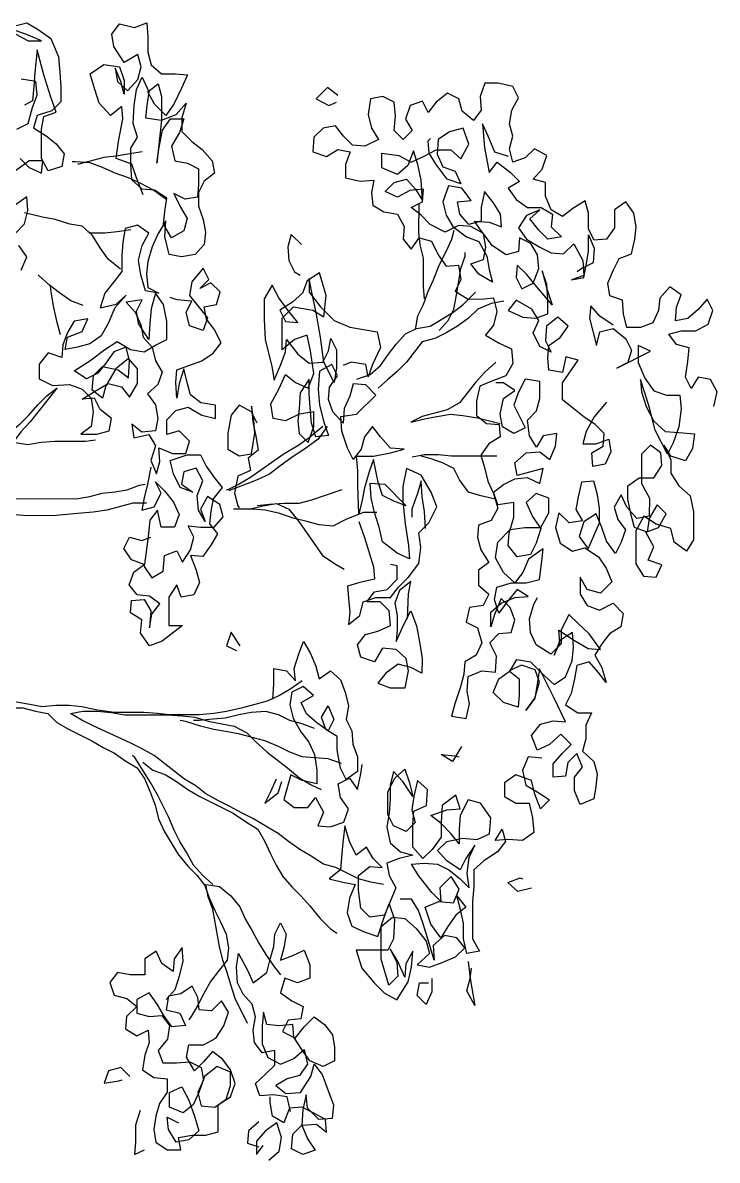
# Model space of a CAD drawing. Header units: feet. Extents: x 50754 to 76410, y 49660 to 67674.
# Drawn here: x 70141.79 to 70163.24, y 53453.55 to 53488.69 of the extents above; entities that cross this region are included whole.
import ezdxf

# ---------------------------------------------------------------- set-up
doc = ezdxf.new("R2010")
doc.units = ezdxf.units.FT
doc.linetypes.add('Amconstr', pattern=[9999, 9999, 0])
doc.layers.add('1_tree', color=3, linetype='Continuous')
doc.layers.add('MS GATE', color=1, linetype='Continuous')

# ---------------------------------------------------------------- blocks, each defined once
blk = doc.blocks.new('admin enlclave road')
at = {"layer": '1_tree', "color": 253}
for points in [[(44850.8949, -5385.9029), (44850.88837, -5385.8914), (44850.8838, -5385.88211), (44850.87189, -5385.87961), (44850.87185, -5385.86722), (44850.87288, -5385.85056), (44850.87085, -5385.84175), (44850.86363, -5385.84934), (44850.8543, -5385.84153), (44850.84973, -5385.83224), (44850.84494, -5385.82133), (44850.85378, -5385.81351), (44850.86536, -5385.81359), (44850.86993, -5385.82288), (44850.87126, -5385.83261), (44850.86761, -5385.82402), (44850.86222, -5385.81484), (44850.86517, -5385.82435), (44850.87336, -5385.82984), (44850.87955, -5385.82074), (44850.88076, -5385.81148), (44850.87711, -5385.8029), (44850.86816, -5385.8099), (44850.85931, -5385.79954), (44850.85647, -5385.79084), (44850.86115, -5385.78277), (44850.87202, -5385.78376), (44850.8805, -5385.7793), (44850.88275, -5385.78973), (44850.88419, -5385.80028), (44850.88784, -5385.80887), (44850.89603, -5385.81436), (44850.90576, -5385.81303), (44850.91479, -5385.81262), (44850.91195, -5385.8221), (44850.90794, -5385.83503), (44850.90337, -5385.84392), (44850.89415, -5385.83692), (44850.88807, -5385.82866), (44850.89459, -5385.82199), (44850.89824, -5385.83058), (44850.90056, -5385.84761), (44850.90153, -5385.87887), (44850.9016, -5385.86729), (44850.90237, -5385.85479), (44850.90694, -5385.84591), (44850.91667, -5385.84458), (44850.91476, -5385.85476), (44850.91041, -5385.86526), (44850.91428, -5385.87547), (44850.92342, -5385.87588), (44850.93209, -5385.87882), (44850.93364, -5385.89018), (44850.93404, -5385.89921), (44850.92534, -5385.90205), (44850.91668, -5385.8991), (44850.92288, -5385.90817), (44850.92885, -5385.91561), (44850.92763, -5385.92487), (44850.91938, -5385.93095), (44850.91237, -5385.92199), (44850.91196, -5385.91296), (44850.91226, -5385.90301), (44850.90256, -5385.89855), (44850.89353, -5385.89896), (44850.88535, -5385.89347), (44850.88299, -5385.88222), (44850.88144, -5385.87087), (44850.88519, -5385.8621), (44850.88062, -5385.85281), (44850.87966, -5385.83972), (44850.87973, -5385.82815), (44850.88257, -5385.81867), (44850.88888, -5385.82855), (44850.88858, -5385.8385), (44850.88899, -5385.84753), (44850.90056, -5385.84761), (44850.91055, -5385.84211), (44850.91675, -5385.83301), (44850.91494, -5385.84399), (44850.91627, -5385.85372), (44850.92456, -5385.86003), (44850.93264, -5385.86471), (44850.94104, -5385.87182), (44850.94388, -5385.88052), (44850.93736, -5385.88719), (44850.93441, -5385.89585), (44850.93574, -5385.90559), (44850.94031, -5385.91487), (44850.94315, -5385.92357), (44850.94356, -5385.9326), (44850.93807, -5385.94079), (44850.92856, -5385.94374), (44850.91942, -5385.94334), (44850.9144, -5385.9308), (44850.91366, -5385.91934), (44850.90931, -5385.92984), (44850.90648, -5385.93932), (44850.90467, -5385.9503), (44850.90508, -5385.95934), (44850.90722, -5385.96896), (44850.91588, -5385.9719), (44850.90593, -5385.97161), (44850.90113, -5385.9607), (44850.89807, -5385.95038), (44850.89907, -5385.9395), (44850.90271, -5385.92992), (44850.89383, -5385.92535), (44850.88524, -5385.929), (44850.88495, -5385.93895), (44850.88547, -5385.9488), (44850.88702, -5385.96015), (44850.88233, -5385.96822), (44850.87695, -5385.97722), (44850.87515, -5385.9882), (44850.88617, -5385.98422), (44850.89258, -5385.97674), (44850.88569, -5385.98676), (44850.88238, -5385.99878), (44850.87873, -5386.00837), (44850.87139, -5386.01515), (44850.86281, -5386.0188), (44850.85411, -5386.02164), (44850.85451, -5386.0125), (44850.8645, -5386.007), (44850.86734, -5385.99753), (44850.85783, -5386.00048), (44850.85407, -5386.00925), (44850.85204, -5386.01862), (44850.85245, -5386.02765), (44850.84227, -5386.02573), (44850.83689, -5386.03473), (44850.83833, -5386.04527), (44850.84873, -5386.04881), (44850.86078, -5386.04634), (44850.87015, -5386.04836), (44850.87752, -5386.05397), (44850.88047, -5386.06348), (44850.88029, -5386.07424), (44850.87376, -5386.08091), (44850.88512, -5386.07936), (44850.8937, -5386.07571), (44850.89411, -5386.06657), (44850.88511, -5386.06119), (44850.87995, -5386.05363), (44850.87114, -5386.05566), (44850.87929, -5386.04877), (44850.88824, -5386.04176), (44850.89831, -5386.04287), (44850.90498, -5386.04939), (44850.90933, -5386.03888), (44850.90789, -5386.02834), (44850.90041, -5386.02193), (44850.89248, -5386.03045), (44850.88684, -5386.04361), (44850.88563, -5386.05286), (44850.87755, -5386.04818), (44850.87693, -5386.03752), (44850.88253, -5386.03015), (44850.89421, -5386.03103), (44850.90229, -5386.03572), (44850.90144, -5386.02344), (44850.89768, -5386.01404), (44850.8892, -5386.0185), (44850.88463, -5386.02739), (44850.87995, -5386.03546), (44850.87239, -5386.04062), (44850.8627, -5386.03616), (44850.87305, -5386.02731), (44850.88249, -5386.01777), (44850.89064, -5386.01087), (44850.90114, -5386.01522), (44850.91109, -5386.01551), (44850.91854, -5386.00954), (44850.9261, -5386.00438), (44850.92432, -5385.9914), (44850.92023, -5385.97957), (44850.91345, -5385.97224), (44850.91175, -5385.98403), (44850.91238, -5385.99469), (44850.91312, -5386.00615), (44850.90427, -5385.99579), (44850.90143, -5385.98709), (44850.90438, -5385.97843), (44850.89325, -5385.9816), (44850.90073, -5385.98802), (44850.906, -5385.99638), (44850.90884, -5386.00508), (44850.91633, -5386.01149), (44850.92009, -5386.02089), (44850.92606, -5386.02834), (44850.92404, -5386.0377), (44850.91762, -5386.04519), (44850.92441, -5386.05252), (44850.92736, -5386.06203), (44850.92695, -5386.07117), (44850.91733, -5386.07331), (44850.90926, -5386.06863), (44850.91221, -5386.07814), (44850.92242, -5386.07427), (44850.92839, -5386.08172), (44850.92659, -5386.0927), (44850.93197, -5386.10188), (44850.93319, -5386.09263), (44850.93105, -5386.08301), (44850.94133, -5386.08573), (44850.95106, -5386.0844), (44850.95228, -5386.07515), (44850.94398, -5386.06885), (44850.9354, -5386.0725), (44850.93396, -5386.06196), (44850.93956, -5386.05458), (44850.94815, -5386.05093), (44850.95865, -5386.05528), (44850.96872, -5386.05639), (44850.96739, -5386.04665), (44850.95662, -5386.04647), (44850.94855, -5386.04179), (44850.9449, -5386.0332), (44850.94114, -5386.0238), (44850.93933, -5386.03479), (44850.93915, -5386.04555), (44850.93679, -5386.03431), (44850.93638, -5386.02528), (44850.95334, -5386.01635), (44850.96067, -5386.00957), (44850.96535, -5386.0015), (44850.95916, -5385.99243), (44850.95249, -5385.98591), (44850.94965, -5385.97721), (44850.95835, -5385.97437), (44850.95956, -5385.96512), (44850.95219, -5385.95951), (44850.94463, -5385.96467), (44850.95023, -5385.9573), (44850.94507, -5385.94975), (44850.93829, -5385.96058), (44850.938, -5385.97054), (44850.95319, -5385.98498), (44850.95116, -5385.99435), (44850.94099, -5385.99243), (44850.93723, -5385.98303), (44850.94017, -5385.97437), (44850.92952, -5385.975), (44850.92443, -5385.97404)], [(44850.81473, -5385.96919), (44850.81746, -5385.95891), (44850.81067, -5385.95157)], [(44850.80702, -5385.94298), (44850.81262, -5385.93561), (44850.81373, -5385.92555), (44850.81159, -5385.91592), (44850.80425, -5385.92271)], [(44850.80296, -5385.88902), (44850.81033, -5385.89462), (44850.81981, -5385.89746), (44850.8194, -5385.88842), (44850.80967, -5385.88975), (44850.80093, -5385.89838)], [(44850.79765, -5385.86826), (44850.8052, -5385.8631), (44850.8069, -5385.85131), (44850.80892, -5385.84194), (44850.80678, -5385.83232), (44850.79602, -5385.83214)], [(44850.78754, -5385.80025), (44850.79712, -5385.8039), (44850.80685, -5385.80257), (44850.79484, -5385.79926), (44850.78466, -5385.79734)], [(44850.78514, -5385.7948), (44850.79454, -5385.79104), (44850.80331, -5385.7948), (44850.81312, -5385.80007), (44850.82057, -5385.81227), (44850.82293, -5385.82351), (44850.82518, -5385.83394), (44850.82662, -5385.84448), (44850.82102, -5385.85186), (44850.81092, -5385.85654), (44850.8097, -5385.86579), (44850.8194, -5385.87025), (44850.82747, -5385.87493), (44850.83414, -5385.88146), (44850.83374, -5385.8906), (44850.82445, -5385.89517), (44850.81837, -5385.88691), (44850.81549, -5385.86583), (44850.81589, -5385.85669), (44850.82437, -5385.85222), (44850.81877, -5385.84142), (44850.8118, -5385.82668), (44850.8045, -5385.8095), (44850.80509, -5385.82594), (44850.80561, -5385.83579), (44850.80623, -5385.84644), (44850.801, -5385.85046)], [(44851.32513, -5385.99864), (44851.32613, -5385.98777), (44851.32004, -5385.97951), (44851.3109, -5385.97911), (44851.30714, -5385.98788), (44851.30198, -5385.98033), (44851.30205, -5385.96875), (44851.30153, -5385.95891), (44851.29228, -5385.95769), (44851.28561, -5385.95117), (44851.2942, -5385.94752), (44851.30474, -5385.94608), (44851.313, -5385.94), (44851.31491, -5385.92982), (44851.30975, -5385.92227), (44851.30426, -5385.93045), (44851.29784, -5385.93794), (44851.28915, -5385.94078), (44851.28863, -5385.93093), (44851.29065, -5385.92157), (44851.28177, -5385.917), (44851.27558, -5385.92611), (44851.27599, -5385.93514), (44851.27315, -5385.94461), (44851.26467, -5385.94907), (44851.25494, -5385.9504), (44851.25118, -5385.941), (44851.24904, -5385.93138), (44851.23967, -5385.92936), (44851.23684, -5385.92066), (44851.23956, -5385.91037), (44851.24251, -5385.90171), (44851.25099, -5385.89725), (44851.25198, -5385.88637), (44851.25157, -5385.87734), (44851.24862, -5385.86783), (44851.24184, -5385.8605), (44851.23451, -5385.86728), (44851.23628, -5385.88025), (44851.23171, -5385.88914), (44851.2229, -5385.89117), (44851.21773, -5385.88361), (44851.21619, -5385.87226), (44851.21253, -5385.86367), (44851.20439, -5385.87056), (44851.19787, -5385.87724), (44851.18909, -5385.87348), (44851.18371, -5385.8643), (44851.18238, -5385.85457), (44851.17313, -5385.85335), (44851.17862, -5385.84517), (44851.18053, -5385.835), (44851.17095, -5385.83135), (44851.16535, -5385.83872), (44851.15687, -5385.84318), (44851.15311, -5385.83378), (44851.15432, -5385.82453), (44851.15067, -5385.81594), (44851.15097, -5385.80599), (44851.15461, -5385.7964), (44851.14945, -5385.78885), (44851.13858, -5385.78785), (44851.12885, -5385.78918), (44851.12693, -5385.79936), (44851.12907, -5385.80898), (44851.12439, -5385.81705), (44851.11539, -5385.81167), (44851.11174, -5385.80308), (44851.10308, -5385.80013), (44851.09586, -5385.80773), (44851.09118, -5385.8158), (44851.08601, -5385.80825), (44851.07754, -5385.81271), (44851.07562, -5385.82288), (44851.08159, -5385.83033), (44851.07599, -5385.8377), (44851.06862, -5385.8321), (44851.06799, -5385.82145), (44851.06585, -5385.81183), (44851.05719, -5385.80888), (44851.04849, -5385.81172), (44851.04842, -5385.82329), (44851.05218, -5385.83269), (44851.05815, -5385.84014), (44851.04908, -5385.84633), (44851.04005, -5385.84674), (44851.03268, -5385.84114), (44851.02601, -5385.83461), (44851.01731, -5385.83745), (44851.0117, -5385.84483), (44851.01233, -5385.85548), (44851.02251, -5385.85739), (44851.02995, -5385.85142), (44851.03909, -5385.85183), (44851.03707, -5385.86119), (44851.0384, -5385.87092), (44851.04927, -5385.87191), (44851.05889, -5385.86977), (44851.05849, -5385.87892), (44851.06052, -5385.88773), (44851.06929, -5385.89148), (44851.07924, -5385.89178), (44851.08533, -5385.90003), (44851.08573, -5385.90907), (44851.09241, -5385.91559), (44851.09698, -5385.90671), (44851.10623, -5385.90792), (44851.11242, -5385.91699), (44851.11921, -5385.92432), (44851.12802, -5385.92229), (44851.13108, -5385.93261), (44851.12813, -5385.94128), (44851.13783, -5385.94574), (44851.14756, -5385.94441), (44851.15637, -5385.94238), (44851.16013, -5385.95178), (44851.15902, -5385.96184), (44851.15434, -5385.96992), (44851.16485, -5385.97426), (44851.17432, -5385.9771), (44851.17657, -5385.98753), (44851.17293, -5385.99712), (44851.16445, -5386.00158), (44851.15527, -5386.00696), (44851.15428, -5386.01784), (44851.15572, -5386.02838), (44851.16379, -5386.03306), (44851.17282, -5386.03265), (44851.17485, -5386.04146), (44851.1674, -5386.04744), (44851.16283, -5386.05632), (44851.16649, -5386.06491), (44851.17025, -5386.07431), (44851.17552, -5386.08268), (44851.1802, -5386.09278), (44851.17655, -5386.10236), (44851.16808, -5386.10682), (44851.16848, -5386.11585), (44851.17213, -5386.12444), (44851.17903, -5386.13259), (44851.1725, -5386.13926), (44851.17394, -5386.1498), (44851.18213, -5386.15529), (44851.17918, -5386.16396), (44851.16967, -5386.16691), (44851.16868, -5386.17778), (44851.17734, -5386.18073), (44851.18202, -5386.19083), (44851.17919, -5386.2003), (44851.17174, -5386.20628), (44851.17215, -5386.21531), (44851.17093, -5386.22456), (44851.16854, -5386.23728), (44851.16732, -5386.24653), (44851.17809, -5386.24671), (44851.17908, -5386.23584), (44851.17624, -5386.22714), (44851.17561, -5386.21649), (44851.18479, -5386.2111), (44851.19463, -5386.21059), (44851.19389, -5386.19912), (44851.1877, -5386.19005), (44851.1933, -5386.18268), (44851.20211, -5386.18065), (44851.20333, -5386.1714), (44851.19886, -5386.16292), (44851.19149, -5386.15732), (44851.18818, -5386.16934), (44851.18696, -5386.17859), (44851.18552, -5386.16805), (44851.19193, -5386.16056), (44851.20111, -5386.15518), (44851.21073, -5386.15304), (44851.20196, -5386.14928), (44851.19588, -5386.1592), (44851.19131, -5386.16808), (44851.18674, -5386.1588), (44851.18714, -5386.14965), (44851.19724, -5386.14497), (44851.20778, -5386.14353), (44851.21718, -5386.13977), (44851.21703, -5386.12657), (44851.21663, -5386.11754), (44851.20708, -5386.12628), (44851.20435, -5386.13656), (44851.19967, -5386.14464), (44851.19057, -5386.13845), (44851.18345, -5386.12868), (44851.18352, -5386.1171), (44851.19123, -5386.10697), (44851.20155, -5386.1039), (44851.2129, -5386.10235), (44851.21714, -5386.09104), (44851.2157, -5386.08049), (44851.20634, -5386.07847), (44851.19992, -5386.08595), (44851.20623, -5386.09583), (44851.21301, -5386.10317), (44851.21121, -5386.11415), (44851.20826, -5386.12281), (44851.19875, -5386.12576), (44851.19115, -5386.11854), (44851.19075, -5386.10951), (44851.19244, -5386.09771), (44851.191, -5386.08717), (44851.17987, -5386.09034), (44851.17541, -5386.08186), (44851.18193, -5386.07519), (44851.18949, -5386.07003), (44851.1983, -5386.068), (44851.20777, -5386.07084), (44851.20877, -5386.05996), (44851.19937, -5386.06372), (44851.19078, -5386.06738), (44851.18794, -5386.05868), (44851.19505, -5386.05027), (44851.20467, -5386.04813), (44851.21275, -5386.05281), (44851.21547, -5386.04253), (44851.21507, -5386.0335), (44851.20556, -5386.03645), (44851.2018, -5386.04522), (44851.19582, -5386.03777), (44851.19265, -5386.02664), (44851.19825, -5386.01927), (44851.19947, -5386.01002), (44851.19781, -5385.99785), (44851.18704, -5385.99767), (44851.18351, -5386.00806), (44851.18148, -5386.01743), (44851.19181, -5386.03254), (44851.18425, -5386.0377), (44851.17548, -5386.03394), (44851.17264, -5386.02524), (44851.17352, -5386.01356), (44851.18085, -5386.00677), (44851.17197, -5386.00221), (44851.16629, -5386.00298)], [(44851.02464, -5385.81249), (44851.01657, -5385.80781), (44851.00956, -5385.81703), (44851.01915, -5385.82068), (44851.02449, -5385.81747)], [(44851.15307, -5385.83957), (44851.1429, -5385.83766), (44851.13648, -5385.82697), (44851.13121, -5385.8186), (44851.13516, -5385.83541), (44851.14084, -5385.85281), (44851.14552, -5385.84473), (44851.15624, -5385.8507), (44851.16362, -5385.8563), (44851.15617, -5385.86228), (44851.16296, -5385.86961), (44851.17184, -5385.87418), (44851.18157, -5385.87285), (44851.19035, -5385.87661), (44851.19075, -5385.88564), (44851.19905, -5385.89195), (44851.18954, -5385.8949), (44851.18216, -5385.88929), (44851.17457, -5385.88207), (44851.18098, -5385.87459), (44851.1718, -5385.87997), (44851.16734, -5385.88966), (44851.17413, -5385.897), (44851.18463, -5385.90135), (44851.1933, -5385.9043), (44851.20233, -5385.90389), (44851.20863, -5385.89559), (44851.21678, -5385.90687), (44851.21903, -5385.9173), (44851.21055, -5385.92177), (44851.21925, -5385.91893), (44851.21966, -5385.90978), (44851.21995, -5385.89983), (44851.21829, -5385.88767), (44851.22367, -5385.89684), (44851.2243, -5385.9075), (44851.21674, -5385.91266), (44851.21383, -5385.91554)], [(44851.24765, -5386.00592), (44851.24017, -5386.01768), (44851.23593, -5386.02899), (44851.23471, -5386.03825), (44851.24445, -5386.03692), (44851.25292, -5386.03246), (44851.25576, -5386.04116), (44851.25293, -5386.05063), (44851.24423, -5386.05347), (44851.24209, -5386.04385), (44851.24953, -5386.03788), (44851.24913, -5386.02885), (44851.24175, -5386.02324), (44851.23287, -5386.01867), (44851.22479, -5386.01399), (44851.2158, -5386.00861), (44851.21414, -5385.99645), (44851.22328, -5385.97868), (44851.21403, -5385.97746), (44851.21314, -5385.98915), (44851.20319, -5385.98886), (44851.20116, -5385.98005), (44851.20075, -5385.97102), (44851.20809, -5385.96423), (44851.21266, -5385.95535), (44851.20447, -5385.94986), (44851.19725, -5385.95745), (44851.19788, -5385.9681), (44851.20304, -5385.97566), (44851.19438, -5385.97271), (44851.18818, -5385.96364), (44851.19102, -5385.95417), (44851.18505, -5385.94673), (44851.17281, -5385.94179), (44851.16813, -5385.94986), (44851.17933, -5385.95329), (44851.18837, -5385.95288), (44851.19684, -5385.94842), (44851.1954, -5385.93788), (44851.19315, -5385.92744), (44851.18858, -5385.91816), (44851.1936, -5385.93069), (44851.1992, -5385.94149), (44851.18608, -5385.93006), (44851.17756, -5385.92214), (44851.17019, -5385.91654), (44851.17059, -5385.92557), (44851.17576, -5385.93312), (44851.18331, -5385.92796), (44851.18593, -5385.91687), (44851.18379, -5385.90725), (44851.17782, -5385.8998), (44851.16915, -5385.89685), (44851.16967, -5385.90669), (44851.16108, -5385.91035), (44851.15046, -5385.90519), (44851.14184, -5385.89645), (44851.13505, -5385.88912), (44851.14571, -5385.88849), (44851.15507, -5385.89051), (44851.15304, -5385.8817), (44851.14707, -5385.87426), (44851.13947, -5385.86703), (44851.13859, -5385.87872), (44851.13992, -5385.88845), (44851.13133, -5385.8921), (44851.12385, -5385.88569), (44851.12101, -5385.87699), (44851.13063, -5385.87485), (44851.12292, -5385.86682), (44851.11297, -5385.86652), (44851.11046, -5385.87843), (44851.11423, -5385.88783), (44851.1202, -5385.89527), (44851.13093, -5385.90124), (44851.14029, -5385.90327), (44851.14741, -5385.91304), (44851.15036, -5385.92255), (44851.15401, -5385.93114), (44851.1435, -5385.92679), (44851.13683, -5385.92026), (44851.1453, -5385.9158), (44851.14571, -5385.90666), (44851.14276, -5385.89715), (44851.13317, -5385.8935), (44851.12414, -5385.89391), (44851.11508, -5385.9001), (44851.10376, -5385.89587), (44851.09638, -5385.89026), (44851.08831, -5385.88558), (44851.09587, -5385.88042), (44851.09546, -5385.87139), (44851.08584, -5385.87353), (44851.07758, -5385.87961), (44851.06811, -5385.87678), (44851.07371, -5385.8694), (44851.0823, -5385.86575), (44851.08978, -5385.87217), (44851.09576, -5385.87961), (44851.09295, -5385.86512), (44851.08897, -5385.8541), (44851.0844, -5385.84481), (44851.08178, -5385.85591), (44851.07537, -5385.86339), (44851.06335, -5385.86008), (44851.06191, -5385.84954), (44851.0743, -5385.8495), (44851.08388, -5385.85315), (44851.09225, -5385.84787), (44851.10051, -5385.84179), (44851.11105, -5385.84035), (44851.11923, -5385.84584), (44851.12347, -5385.83452), (44851.11787, -5385.82372), (44851.10847, -5385.82749), (44851.10113, -5385.83427), (44851.10176, -5385.84492), (44851.10703, -5385.85329), (44851.1164, -5385.85532), (44851.12167, -5385.86368), (44851.11149, -5385.86177), (44851.10195, -5385.85233), (44851.09597, -5385.84489), (44851.09394, -5385.83608), (44851.09534, -5385.83423)], [(44850.88988, -5385.87219), (44850.88118, -5385.87503), (44850.87167, -5385.87798), (44850.86286, -5385.88001), (44850.84568, -5385.88731), (44850.84487, -5385.88743)], [(44851.10701, -5385.94994), (44851.10498, -5385.94113), (44851.10221, -5385.92086), (44851.09845, -5385.91146), (44851.09642, -5385.90265), (44851.09366, -5385.88238)], [(44850.91156, -5385.90393), (44850.90175, -5385.89866), (44850.89217, -5385.89501), (44850.88269, -5385.89218), (44850.87252, -5385.89026), (44850.86304, -5385.88742), (44850.85368, -5385.8854), (44850.84303, -5385.88602), (44850.84059, -5385.88636)], [(44851.10351, -5385.97272), (44851.1038, -5385.96277), (44851.10675, -5385.95411), (44851.10878, -5385.94475), (44851.11162, -5385.93527), (44851.11423, -5385.92418), (44851.11777, -5385.91378), (44851.12061, -5385.90431), (44851.12134, -5385.8976)], [(44851.0133, -5385.92308), (44851.00501, -5385.91678), (44851.00379, -5385.92603), (44851.00593, -5385.93566), (44851.01109, -5385.94321), (44851.01548, -5385.94509)], [(44851.12065, -5385.97121), (44851.12614, -5385.96303), (44851.12909, -5385.95436), (44851.12949, -5385.94522), (44851.12979, -5385.93527), (44851.12997, -5385.9245), (44851.132, -5385.91514), (44851.13167, -5385.91271)], [(44850.88598, -5385.95864), (44850.87607, -5385.95256), (44850.86928, -5385.94522), (44850.86239, -5385.93708), (44850.8542, -5385.93159), (44850.84506, -5385.93118), (44850.83408, -5385.92938), (44850.82493, -5385.92897), (44850.81152, -5385.9275)], [(44850.88941, -5385.92926), (44850.8799, -5385.93221), (44850.87109, -5385.93424), (44850.86136, -5385.93557), (44850.85881, -5385.93509)], [(44851.08178, -5386.11612), (44851.08739, -5386.12692), (44851.09675, -5386.14712), (44851.09878, -5386.15593), (44851.08857, -5386.1598), (44851.07998, -5386.16346), (44851.08201, -5386.17226), (44851.08415, -5386.18189), (44851.08456, -5386.19092), (44851.09178, -5386.18332), (44851.09289, -5386.17326), (44851.10136, -5386.1688), (44851.11191, -5386.16736), (44851.11659, -5386.15928), (44851.12289, -5386.15099), (44851.12886, -5386.14026), (44851.12893, -5386.12869), (44851.12587, -5386.11837), (44851.13217, -5386.11007), (44851.1363, -5386.09794), (44851.13081, -5386.08795), (44851.12185, -5386.07679), (44851.11064, -5386.07336), (44851.10998, -5386.08667), (44851.11142, -5386.09721), (44851.11525, -5386.11321), (44851.11979, -5386.12828), (44851.12193, -5386.1379), (44851.11245, -5386.13507), (44851.10081, -5386.1284), (44851.09693, -5386.11819), (44851.09225, -5386.10809), (44851.08838, -5386.09788), (44851.08613, -5386.08744), (44851.09678, -5386.08682), (44851.11429, -5386.10012), (44851.10493, -5386.09809), (44851.09627, -5386.09515), (44851.09169, -5386.08586), (44851.08624, -5386.07008), (44851.08421, -5386.07944), (44851.08252, -5386.09124), (44851.08211, -5386.10038), (44851.08101, -5386.11045), (44851.07743, -5386.09028), (44851.07599, -5386.07974), (44851.07374, -5386.06931), (44851.0859, -5386.06765), (44851.09774, -5386.06356), (44851.10714, -5386.05979), (44851.09729, -5386.06031), (44851.08889, -5386.0532), (44851.08221, -5386.04667), (44851.07753, -5386.05475), (44851.07632, -5386.064), (44851.07164, -5386.07207), (44851.06648, -5386.06452), (44851.06076, -5386.05291), (44851.05851, -5386.04248), (44851.06964, -5386.0393), (44851.08155, -5386.02364), (44851.07325, -5386.01733), (44851.06422, -5386.01774), (44851.06301, -5386.02699), (44851.06017, -5386.03647), (44851.0608, -5386.04712), (44851.05239, -5386.04001), (44851.04793, -5386.03153), (44851.04752, -5386.0225), (44851.05209, -5386.01361), (44851.04693, -5386.00606), (44851.03868, -5386.01214), (44851.03964, -5386.02523), (44851.042, -5386.03647), (44851.0469, -5386.04819), (44851.05147, -5386.05748), (44851.04266, -5386.05951), (44851.03809, -5386.05022), (44851.03573, -5386.03898), (44851.03359, -5386.02936), (44851.03215, -5386.01881), (44851.02699, -5386.02943), (44851.02773, -5386.04089), (44851.02814, -5386.04993), (44851.03017, -5386.05874), (44851.03754, -5386.06434), (44851.04004, -5386.05243), (44851.03861, -5386.04189), (44851.02828, -5386.04495), (44851.01922, -5386.05114), (44851.01008, -5386.05074), (44851.00701, -5386.04042), (44851.01125, -5386.0291), (44851.01468, -5386.01789), (44851.02275, -5386.02257), (44851.03223, -5386.02541), (44851.03484, -5386.01432), (44851.03019, -5385.99843), (44851.02621, -5385.98741), (44851.01773, -5385.99187), (44851.00981, -5386.00039), (44851.00671, -5385.97768), (44851.01371, -5385.96846), (44851.02783, -5385.96901), (44851.03661, -5385.97277), (44851.03612, -5385.95714), (44851.02904, -5385.94159), (44851.0209, -5385.94848), (44851.01887, -5385.95784), (44851.01246, -5385.96533), (44851.00431, -5385.97222), (44851.00948, -5385.97978), (44851.01851, -5385.97937), (44851.00999, -5385.97145), (44851.00228, -5385.96341), (44850.9962, -5385.95516), (44850.99185, -5385.96566), (44850.99385, -5385.98026), (44850.99665, -5385.99475), (44851.00417, -5386.01355), (44851.00712, -5386.02306), (44851.01044, -5386.01104), (44851.01246, -5386.00168), (44851.01206, -5385.99264), (44851.02161, -5386.00208), (44851.0306, -5386.00746), (44851.04022, -5386.00532), (44851.04317, -5385.99666), (44851.04357, -5385.98752), (44851.04874, -5385.99507), (44851.05051, -5386.00805), (44851.05032, -5386.01881), (44851.04103, -5386.00521), (44851.03617, -5385.9877), (44851.03049, -5385.9703), (44851.02514, -5385.95534), (44851.0223, -5385.94664), (44851.02363, -5385.95637), (44851.03318, -5385.9658), (44851.04424, -5385.97421), (44851.05625, -5385.97752), (44851.07616, -5385.97811), (44851.08014, -5385.98913), (44851.07613, -5386.00207), (44851.0741, -5386.01143), (44851.07126, -5386.00274), (44851.0605, -5386.00255), (44851.05515, -5386.00576)], [(44851.06621, -5386.01416), (44851.0755, -5386.00959), (44851.08191, -5386.00211), (44851.08648, -5385.99322), (44851.09116, -5385.98515), (44851.09665, -5385.97697), (44851.10421, -5385.9718), (44851.11372, -5385.96885), (44851.12861, -5385.95691), (44851.13514, -5385.95023), (44851.14284, -5385.9401)], [(44851.24499, -5385.95011), (44851.23437, -5385.94495), (44851.22688, -5385.93854), (44851.22729, -5385.94757), (44851.23481, -5385.96637), (44851.23592, -5385.9563), (44851.24532, -5385.95254), (44851.25523, -5385.95862), (44851.2604, -5385.96618), (44851.25918, -5385.97543), (44851.25163, -5385.98059), (44851.27429, -5385.96511), (44851.26482, -5385.96227), (44851.26648, -5385.97443), (44851.2729, -5385.98512), (44851.2806, -5385.99316), (44851.28996, -5385.99518), (44851.2997, -5385.99386), (44851.30184, -5386.00348), (44851.30198, -5386.01667), (44851.29948, -5386.02858), (44851.29653, -5386.03724), (44851.28529, -5386.02143), (44851.27902, -5386.00577), (44851.27433, -5385.99567), (44851.26976, -5385.98638), (44851.27179, -5385.99519), (44851.27647, -5386.00529), (44851.28359, -5386.01505), (44851.2927, -5386.02125), (44851.30254, -5386.02073), (44851.314, -5386.01999), (44851.31382, -5386.03075), (44851.31017, -5386.04034), (44851.29919, -5386.03853), (44851.29321, -5386.03109), (44851.29952, -5386.04097), (44851.30085, -5386.0507), (44851.30774, -5386.05884), (44851.31685, -5386.06503), (44851.32083, -5386.07606), (44851.3236, -5386.09633), (44851.31984, -5386.1051), (44851.31003, -5386.09983), (44851.30627, -5386.09043), (44851.29529, -5386.08863), (44851.28559, -5386.08417), (44851.28135, -5386.09549), (44851.28456, -5386.11901), (44851.29146, -5386.12715), (44851.30049, -5386.12675), (44851.30333, -5386.11727), (44851.29315, -5386.11536), (44851.29588, -5386.10507), (44851.28876, -5386.0953), (44851.29724, -5386.09084), (44851.30159, -5386.08034), (44851.29422, -5386.07473), (44851.28987, -5386.08524), (44851.28957, -5386.09519), (44851.28021, -5386.09317), (44851.27656, -5386.08458), (44851.27258, -5386.07356), (44851.27125, -5386.06383), (44851.27858, -5386.05704), (44851.28913, -5386.0556), (44851.29358, -5386.04591), (44851.29156, -5386.0371), (44851.28348, -5386.03242), (44851.27788, -5386.03979), (44851.28076, -5386.06087), (44851.28787, -5386.07064), (44851.28965, -5386.08362), (44851.28095, -5386.08646), (44851.27254, -5386.07934), (44851.26727, -5386.07098), (44851.26362, -5386.08056), (44851.26727, -5386.08915), (44851.27394, -5386.09567), (44851.27192, -5386.10504), (44851.26897, -5386.1137), (44851.26126, -5386.10567), (44851.25669, -5386.09638), (44851.25131, -5386.0872), (44851.24316, -5386.09409), (44851.24136, -5386.10508), (44851.24906, -5386.11311), (44851.25463, -5386.09335), (44851.25319, -5386.08281), (44851.25024, -5386.0733), (44851.24648, -5386.0639), (44851.23767, -5386.06593), (44851.23667, -5386.07681), (44851.23627, -5386.08595), (44851.24224, -5386.09339), (44851.23273, -5386.09634), (44851.22444, -5386.09004), (44851.22344, -5386.10092), (44851.22824, -5386.11183), (44851.23793, -5386.11629), (44851.24652, -5386.11263), (44851.25714, -5386.11779), (44851.26392, -5386.12513), (44851.2693, -5386.13431), (44851.2623, -5386.14352), (44851.25224, -5386.14242), (44851.24616, -5386.13416), (44851.24782, -5386.14633), (44851.25379, -5386.15377), (44851.26315, -5386.1558), (44851.27222, -5386.1496), (44851.28051, -5386.15591), (44851.28022, -5386.16586), (44851.27278, -5386.17183), (44851.26809, -5386.17991), (44851.26434, -5386.18868), (44851.27042, -5386.19694), (44851.2751, -5386.20704), (44851.26843, -5386.20051), (44851.26095, -5386.1941), (44851.25236, -5386.19775), (44851.25206, -5386.2077), (44851.25107, -5386.21858), (44851.24812, -5386.22724), (44851.25782, -5386.2317), (44851.26755, -5386.23037), (44851.26471, -5386.23984), (44851.26604, -5386.24958), (44851.26483, -5386.25883), (44851.27393, -5386.26502), (44851.27758, -5386.27361), (44851.27799, -5386.28264), (44851.27758, -5386.29178), (44851.26841, -5386.29717), (44851.26302, -5386.28799), (44851.26169, -5386.27826), (44851.26638, -5386.27018), (44851.26099, -5386.261), (44851.25539, -5386.26838), (44851.2551, -5386.27833), (44851.24629, -5386.28036), (44851.24496, -5386.27063), (44851.25045, -5386.26244), (44851.25605, -5386.25507), (44851.24776, -5386.24877), (44851.24064, -5386.25717), (44851.23228, -5386.26245), (44851.22678, -5386.25246), (44851.23216, -5386.24346), (44851.24075, -5386.23981), (44851.24978, -5386.2394), (44851.23935, -5386.22348), (44851.22593, -5386.20384), (44851.22586, -5386.21541), (44851.22556, -5386.22536), (44851.22029, -5386.23517), (44851.22556, -5386.22536), (44851.22726, -5386.21357), (44851.22279, -5386.20509), (44851.21262, -5386.20317), (44851.20425, -5386.20845), (44851.21233, -5386.21313), (44851.21388, -5386.22448), (44851.21428, -5386.23351), (44851.2033, -5386.23171), (44851.195, -5386.2254), (44851.19773, -5386.21512), (44851.20506, -5386.20834), (44851.20882, -5386.19956), (44851.21878, -5386.19986), (44851.22984, -5386.20826), (44851.23802, -5386.21375), (44851.24535, -5386.20697), (44851.24867, -5386.19495), (44851.24815, -5386.18511), (44851.2459, -5386.17467), (44851.23776, -5386.18157), (44851.23514, -5386.19266), (44851.23798, -5386.18319), (44851.23595, -5386.17438), (44851.2483, -5386.18013), (44851.25881, -5386.18448), (44851.26784, -5386.18407), (44851.25818, -5386.17382), (44851.24907, -5386.16763), (44851.2417, -5386.16203), (44851.23757, -5386.17416), (44851.2389, -5386.18389), (44851.2326, -5386.19219), (44851.22117, -5386.18714), (44851.2159, -5386.17877), (44851.21376, -5386.16915), (44851.21556, -5386.15816), (44851.21733, -5386.15297)], [(44851.164, -5385.94382), (44851.1553, -5385.94666), (44851.14612, -5385.95204), (44851.14052, -5385.95941), (44851.13318, -5385.9662), (44851.12574, -5385.97217), (44851.11818, -5385.97733), (44851.10959, -5385.98098), (44851.10023, -5385.99713), (44851.09463, -5386.0045), (44851.08822, -5386.01199), (44851.08251, -5386.01855)], [(44850.86276, -5385.98824), (44850.8534, -5385.98622), (44850.84452, -5385.98165), (44850.83644, -5385.97697), (44850.82826, -5385.97147), (44850.82734, -5385.97077)], [(44850.84942, -5386.01154), (44850.84577, -5386.00295), (44850.8419, -5385.99274), (44850.83895, -5385.98323), (44850.83736, -5385.97767)], [(44851.1643, -5385.98838), (44851.15719, -5385.99679), (44851.15169, -5386.00497), (44851.14233, -5386.02112), (44851.13408, -5386.0272), (44851.1169, -5386.0345), (44851.10934, -5386.03967), (44851.11874, -5386.03591), (44851.12744, -5386.03307), (44851.13695, -5386.03012), (44851.14598, -5386.02971), (44851.15675, -5386.02989), (44851.17352, -5386.03173)], [(44850.99916, -5386.05553), (44850.994, -5386.04798), (44850.98442, -5386.04433), (44850.97974, -5386.0524), (44850.97908, -5386.06571), (44850.98063, -5386.07706), (44850.9894, -5386.08082), (44850.9981, -5386.07798), (44850.99854, -5386.06305), (44850.9964, -5386.05343), (44850.99345, -5386.04392), (44850.99581, -5386.05517), (44850.99979, -5386.06619), (44851.00263, -5386.07489), (44850.99611, -5386.08156), (44850.99895, -5386.09026), (44850.99058, -5386.09553), (44850.98981, -5386.10803), (44850.99346, -5386.11662), (44850.99449, -5386.11813)], [(44850.77096, -5386.13873), (44850.78073, -5386.13161), (44850.79131, -5386.12439), (44850.79853, -5386.11679), (44850.80413, -5386.10942), (44850.80962, -5386.10123), (44850.81523, -5386.09386), (44850.82175, -5386.08719), (44850.82897, -5386.07959), (44850.83458, -5386.07222), (44850.84007, -5386.06403), (44850.84567, -5386.05666), (44850.85219, -5386.04999), (44850.83605, -5386.07697), (44850.83056, -5386.08516), (44850.82588, -5386.09323), (44850.83664, -5386.09341), (44850.84615, -5386.09046), (44850.85577, -5386.08832), (44850.87767, -5386.08534), (44850.88486, -5386.08353)], [(44851.04653, -5386.05155), (44851.03791, -5386.06098), (44851.03057, -5386.06777), (44851.02162, -5386.07477), (44850.99961, -5386.09512), (44850.99217, -5386.1011), (44850.98461, -5386.10626), (44850.9838, -5386.10637)], [(44851.04978, -5386.0511), (44851.04451, -5386.06091), (44851.03577, -5386.06954), (44851.02763, -5386.07643), (44851.01959, -5386.08414), (44851.01307, -5386.09081), (44851.0047, -5386.09608), (44850.99552, -5386.10146), (44850.98704, -5386.10593), (44850.98553, -5386.10696)], [(44851.1743, -5386.05558), (44851.14186, -5386.06001), (44851.13202, -5386.06053), (44851.12229, -5386.06186), (44851.11359, -5386.0647)], [(44851.17769, -5386.08651), (44851.16682, -5386.08552), (44851.15757, -5386.0843), (44851.14986, -5386.07627), (44851.1447, -5386.06871), (44851.13604, -5386.06576), (44851.12667, -5386.06374), (44851.11996, -5386.063)], [(44851.13029, -5386.11446), (44851.12782, -5386.1024), (44851.12476, -5386.09208), (44851.1224, -5386.08084), (44851.12118, -5386.09009), (44851.11868, -5386.102), (44851.11945, -5386.10768)], [(44850.92725, -5386.09757), (44850.92648, -5386.11006), (44850.92538, -5386.12013), (44850.92497, -5386.12927), (44850.93356, -5386.12562), (44850.9371, -5386.11522), (44850.93194, -5386.10767), (44850.93931, -5386.11327), (44850.9469, -5386.12049), (44850.95218, -5386.12886), (44850.95015, -5386.13822), (44850.94042, -5386.13955), (44850.93632, -5386.12772), (44850.93164, -5386.13579), (44850.93216, -5386.14563), (44850.93231, -5386.15883), (44850.93213, -5386.1696), (44850.93891, -5386.17693), (44850.94636, -5386.17096), (44850.94562, -5386.15949), (44850.9541, -5386.15503), (44850.95926, -5386.16259), (44850.96372, -5386.15289), (44850.96493, -5386.14364), (44850.95977, -5386.13608), (44850.9688, -5386.13568), (44850.97853, -5386.13435), (44850.98402, -5386.12616), (44850.98037, -5386.11758), (44850.97068, -5386.11312), (44850.96703, -5386.1227), (44850.97149, -5386.13118), (44850.96552, -5386.12373), (44850.96327, -5386.1133), (44850.96588, -5386.10221), (44850.9598, -5386.09395), (44850.95121, -5386.0976), (44850.95081, -5386.10674), (44850.95969, -5386.11131), (44850.95033, -5386.10929), (44850.94414, -5386.10022), (44850.94037, -5386.09082), (44850.95199, -5386.0851), (44850.96172, -5386.08378), (44850.96688, -5386.09133), (44850.97366, -5386.09867), (44850.98034, -5386.10519), (44850.97495, -5386.11418), (44850.97455, -5386.12333), (44850.97496, -5386.13236), (44850.98163, -5386.13888), (44850.97787, -5386.14766), (44850.9733, -5386.15654), (44850.96427, -5386.15695), (44850.96976, -5386.16694), (44850.97342, -5386.17552), (44850.97058, -5386.185), (44850.96188, -5386.18784), (44850.95742, -5386.17936), (44850.95296, -5386.18906), (44850.95573, -5386.20933), (44850.96546, -5386.208), (44850.95241, -5386.22135), (44850.94393, -5386.22581), (44850.93623, -5386.21777), (44850.93571, -5386.20793), (44850.92694, -5386.20417), (44850.92653, -5386.19514), (44850.93534, -5386.19311), (44850.94131, -5386.20056), (44850.94216, -5386.21283), (44850.94245, -5386.20288), (44850.94714, -5386.19481), (44850.93906, -5386.19013), (44850.93003, -5386.19053), (44850.92336, -5386.18401), (44850.92538, -5386.17465), (44850.93191, -5386.16797), (44850.92254, -5386.16595), (44850.91576, -5386.15861), (44850.91871, -5386.14995), (44850.92796, -5386.15116), (44850.93412, -5386.14785)], [(44851.06652, -5386.09508), (44851.04562, -5386.10536), (44851.03703, -5386.10902), (44851.02649, -5386.11045), (44851.01606, -5386.1127), (44851.00725, -5386.11473)], [(44850.68213, -5386.16572), (44850.69348, -5386.16417), (44850.70266, -5386.15879), (44850.72909, -5386.1527), (44850.73882, -5386.15138), (44850.74833, -5386.14843), (44850.75703, -5386.14559), (44850.76676, -5386.14426), (44850.77638, -5386.14212), (44850.78611, -5386.14079), (44850.79573, -5386.13865), (44850.87683, -5386.12758), (44850.88634, -5386.12463), (44850.89493, -5386.12098), (44850.90374, -5386.11895), (44850.91244, -5386.11611), (44850.92091, -5386.11165), (44850.92486, -5386.11028)], [(44851.09387, -5386.10786), (44851.08414, -5386.10919), (44851.07264, -5386.11572), (44851.06357, -5386.12191), (44851.05373, -5386.12243), (44851.04448, -5386.12122), (44851.03441, -5386.12011), (44851.02424, -5386.1182), (44851.01337, -5386.1172), (44851.00433, -5386.11761), (44850.99055, -5386.11949)], [(44851.0019, -5386.11794), (44851.0113, -5386.11418), (44851.02081, -5386.11123), (44851.03029, -5386.11407), (44851.0388, -5386.12199), (44851.05915, -5386.14399), (44851.06977, -5386.14915), (44851.07589, -5386.15162)], [(44850.92755, -5386.12396), (44850.91782, -5386.12529), (44850.90842, -5386.12905), (44850.89983, -5386.1327), (44850.89032, -5386.13565), (44850.87908, -5386.13801), (44850.86146, -5386.14207), (44850.84037, -5386.14495), (44850.81328, -5386.14617), (44850.80112, -5386.14783), (44850.78987, -5386.15019), (44850.77955, -5386.15325), (44850.73981, -5386.15867), (44850.71372, -5386.16719), (44850.70491, -5386.16922), (44850.6954, -5386.17217), (44850.6867, -5386.17501), (44850.67984, -5386.17925)], [(44851.12617, -5386.18111), (44851.12455, -5386.16315), (44851.12495, -5386.15401), (44851.11773, -5386.16161), (44851.1157, -5386.17097), (44851.11854, -5386.17967), (44851.11987, -5386.1894), (44851.12028, -5386.19843), (44851.12429, -5386.18549), (44851.12783, -5386.1751), (44851.13333, -5386.18509), (44851.13753, -5386.19773), (44851.14059, -5386.20805), (44851.14203, -5386.21859), (44851.13337, -5386.21564), (44851.12411, -5386.21443), (44851.11608, -5386.22213), (44851.1114, -5386.23021), (44851.12076, -5386.23223), (44851.13131, -5386.2308), (44851.13208, -5386.2183), (44851.12924, -5386.2096), (44851.12105, -5386.20411), (44851.11121, -5386.20463), (44851.10686, -5386.21513), (44851.09669, -5386.21322), (44851.09304, -5386.20463), (44851.09772, -5386.19656), (44851.10631, -5386.1929), (44851.11467, -5386.18763), (44851.11242, -5386.1772), (44851.10505, -5386.1716), (44851.09532, -5386.17293), (44851.1, -5386.16485), (44851.1087, -5386.16201), (44851.115, -5386.15372), (44851.11367, -5386.14399), (44851.1087, -5386.14384)], [(44851.00881, -5386.21695), (44851.00099, -5386.20811), (44850.99908, -5386.21828), (44851.00682, -5386.22053)], [(44851.03753, -5386.25186), (44851.0369, -5386.2412), (44851.03535, -5386.22985), (44851.04449, -5386.23026), (44851.05198, -5386.23667), (44851.04995, -5386.22786), (44851.05175, -5386.21687), (44851.05378, -5386.20751), (44851.05975, -5386.21495), (44851.06514, -5386.22413), (44851.06879, -5386.23272), (44851.07612, -5386.22594), (44851.08431, -5386.23143), (44851.08877, -5386.23991), (44851.09253, -5386.24931), (44851.09224, -5386.25926), (44851.0974, -5386.26682), (44851.09954, -5386.27644), (44851.104, -5386.28491), (44851.10544, -5386.29546), (44851.0981, -5386.30224), (44851.09294, -5386.29468), (44851.08874, -5386.28204), (44851.08741, -5386.27231), (44851.07863, -5386.26855), (44851.07417, -5386.26007), (44851.07793, -5386.2513), (44851.08331, -5386.26048), (44851.08037, -5386.26914), (44851.07148, -5386.26457), (44851.0633, -5386.25908), (44851.05814, -5386.25152), (44851.06639, -5386.24544), (44851.05821, -5386.23995), (44851.05065, -5386.24511), (44851.05025, -5386.25425), (44851.05401, -5386.26365), (44851.06101, -5386.27261), (44851.06769, -5386.27913), (44851.07296, -5386.2875), (44851.07613, -5386.29863), (44851.07746, -5386.30836), (44851.06659, -5386.30737), (44851.05792, -5386.30442), (44851.05549, -5386.32293), (44851.06357, -5386.32761), (44851.0733, -5386.32628), (44851.07798, -5386.3182), (44851.08509, -5386.32797), (44851.08237, -5386.33826), (44851.0914, -5386.33785), (44851.10069, -5386.33328), (44851.1026, -5386.3231), (44851.09582, -5386.31577), (44851.09287, -5386.30626), (44851.10042, -5386.3011), (44851.10721, -5386.30843), (44851.10809, -5386.29675), (44851.10802, -5386.29015)], [(44851.05684, -5386.236), (44851.04951, -5386.24279), (44851.04206, -5386.24876), (44851.0337, -5386.25403), (44851.02511, -5386.25768), (44851.01571, -5386.26144), (44851.0055, -5386.26532), (44850.9968, -5386.26816), (44850.98637, -5386.27041), (44850.96528, -5386.27328), (44850.95625, -5386.27369), (44850.94641, -5386.27421), (44850.92532, -5386.27709), (44850.91294, -5386.27713), (44850.90125, -5386.27624), (44850.89222, -5386.27665), (44850.88249, -5386.27798), (44850.87287, -5386.28012), (44850.86373, -5386.27971), (44850.83387, -5386.27883)], [(44851.07041, -5386.26885), (44851.06105, -5386.26682), (44851.0518, -5386.26561), (44851.04313, -5386.26266), (44851.03388, -5386.26144), (44851.02345, -5386.26369), (44851.01475, -5386.26653), (44851.00535, -5386.27029), (44850.99654, -5386.27232), (44850.98692, -5386.27446), (44850.98287, -5386.27501)], [(44850.84946, -5386.28414), (44850.85919, -5386.28281), (44850.86845, -5386.28403), (44850.87759, -5386.28443), (44850.88496, -5386.29003), (44850.89455, -5386.29368), (44850.91187, -5386.29958), (44850.92065, -5386.30333), (44850.92931, -5386.30628), (44850.93819, -5386.31085), (44850.94697, -5386.31461), (44850.95375, -5386.32195), (44850.95913, -5386.33112), (44850.9636, -5386.3396), (44850.96736, -5386.349), (44850.97263, -5386.35737), (44850.98458, -5386.37226), (44850.99309, -5386.38018), (44851.00047, -5386.38578), (44851.00714, -5386.39231), (44851.0116, -5386.40079), (44851.01687, -5386.40915), (44851.02203, -5386.41671), (44851.02731, -5386.42508), (44851.03026, -5386.43459), (44851.03066, -5386.44362), (44851.02528, -5386.45261), (44851.0206, -5386.46069), (44851.01696, -5386.47027), (44851.01401, -5386.47893), (44851.01025, -5386.48771), (44851.00896, -5386.49036)], [(44851.2363, -5386.26768), (44851.22645, -5386.2682), (44851.22373, -5386.27848), (44851.2276, -5386.28869), (44851.23637, -5386.29245), (44851.24607, -5386.29691), (44851.24047, -5386.30428), (44851.23497, -5386.29429), (44851.23121, -5386.2849), (44851.2193, -5386.28239), (44851.21197, -5386.28917), (44851.2133, -5386.29891), (44851.22207, -5386.30266), (44851.2318, -5386.30134), (44851.23567, -5386.31155), (44851.23792, -5386.32198), (44851.23059, -5386.32876), (44851.21994, -5386.32939), (44851.21113, -5386.33142), (44851.21489, -5386.32264), (44851.21854, -5386.33123), (44851.21386, -5386.33931), (44851.20501, -5386.34712), (44851.1986, -5386.35461), (44851.20026, -5386.36677), (44851.20089, -5386.37742), (44851.20454, -5386.40419), (44851.21062, -5386.41244), (44851.20192, -5386.41528), (44851.19805, -5386.40507), (44851.1965, -5386.39372), (44851.19263, -5386.38351), (44851.18898, -5386.37492), (44851.19657, -5386.38214), (44851.19005, -5386.38882), (44851.18548, -5386.3977), (44851.18172, -5386.40648), (44851.17309, -5386.39774), (44851.16738, -5386.38613), (44851.17656, -5386.38075), (44851.18721, -5386.38012), (44851.18994, -5386.36983), (44851.18304, -5386.36169), (44851.17604, -5386.3709), (44851.17818, -5386.38052), (44851.17081, -5386.37492), (44851.15941, -5386.36409), (44851.15344, -5386.35664), (44851.16225, -5386.35461), (44851.17209, -5386.35409), (44851.18076, -5386.35704), (44851.18975, -5386.36242), (44851.19712, -5386.36803), (44851.19406, -5386.3577), (44851.19414, -5386.34613), (44851.19697, -5386.33666), (44851.19181, -5386.34727), (44851.18887, -5386.35594), (44851.17825, -5386.35078), (44851.17076, -5386.34436), (44851.17637, -5386.33699), (44851.18739, -5386.33301), (44851.19804, -5386.33238), (44851.20641, -5386.32711), (44851.20567, -5386.31564), (44851.19693, -5386.3061), (44851.18768, -5386.30488), (44851.18355, -5386.31701), (44851.18407, -5386.32685), (44851.18551, -5386.33739), (44851.17884, -5386.33087), (44851.17054, -5386.32457), (44851.16247, -5386.31989), (44851.17327, -5386.31428), (44851.18289, -5386.31214), (44851.17832, -5386.30285), (44851.16958, -5386.31148), (44851.17043, -5386.32376), (44851.17187, -5386.3343), (44851.1666, -5386.34411), (44851.161, -5386.35148), (44851.15259, -5386.34437), (44851.15038, -5386.32815), (44851.14986, -5386.3183), (44851.15823, -5386.31303), (44851.15749, -5386.30157), (44851.1493, -5386.29608), (44851.14842, -5386.30776), (44851.14813, -5386.31771), (44851.15178, -5386.3263), (44851.14618, -5386.33368), (44851.1367, -5386.33084), (44851.13154, -5386.32328), (44851.12933, -5386.30706), (44851.13286, -5386.29667), (44851.13928, -5386.28918), (44851.14385, -5386.29847), (44851.14761, -5386.30787), (44851.13887, -5386.29833), (44851.13139, -5386.29191), (44851.13028, -5386.30198), (44851.13161, -5386.31171), (44851.13224, -5386.32236), (44851.13195, -5386.33231), (44851.13593, -5386.34334), (44851.14411, -5386.34883), (44851.15337, -5386.35004), (44851.14397, -5386.3538), (44851.13549, -5386.35827), (44851.13833, -5386.36696), (44851.14441, -5386.37522), (44851.13896, -5386.39579), (44851.12864, -5386.39885), (44851.12127, -5386.39325), (44851.11787, -5386.3805), (44851.11643, -5386.36995), (44851.12366, -5386.36236), (44851.13269, -5386.36195), (44851.12531, -5386.35635), (44851.11934, -5386.3489), (44851.11282, -5386.35558), (44851.10662, -5386.34651), (44851.10183, -5386.3356), (44851.10187, -5386.34799), (44851.1025, -5386.35864), (44851.1029, -5386.36767), (44851.09568, -5386.37526), (44851.10574, -5386.37637), (44851.11489, -5386.37677), (44851.11216, -5386.38706), (44851.11198, -5386.39782), (44851.11655, -5386.40711), (44851.12602, -5386.40995), (44851.1362, -5386.41186), (44851.13907, -5386.3966), (44851.1411, -5386.38724), (44851.1467, -5386.39804), (44851.14777, -5386.41194), (44851.14482, -5386.4206), (44851.12212, -5386.4237), (44851.12794, -5386.43612), (44851.1383, -5386.44544), (44851.1466, -5386.45175), (44851.15618, -5386.4554), (44851.16252, -5386.44131), (44851.16352, -5386.43044), (44851.16278, -5386.41897), (44851.15913, -5386.42856), (44851.15965, -5386.4384), (44851.15323, -5386.42771), (44851.14634, -5386.41957), (44851.15253, -5386.42863), (44851.15467, -5386.43825), (44851.14907, -5386.44563), (44851.14084, -5386.42775), (44851.13763, -5386.40423), (44851.14486, -5386.39664), (44851.15389, -5386.39623), (44851.16299, -5386.40242), (44851.17151, -5386.41035), (44851.17516, -5386.41894), (44851.16735, -5386.42826), (44851.17649, -5386.42867), (44851.18497, -5386.42421), (44851.19415, -5386.41882), (44851.19975, -5386.41145), (44851.19308, -5386.40493), (44851.18393, -5386.40452), (44851.17682, -5386.41293), (44851.17907, -5386.42336), (44851.17313, -5386.41013), (44851.16731, -5386.3977), (44851.16285, -5386.38923), (44851.15687, -5386.38178), (44851.14876, -5386.38289)], [(44851.17761, -5386.26743), (44851.17256, -5386.27886), (44851.16379, -5386.2751), (44851.17363, -5386.27458), (44851.17698, -5386.27495)], [(44851.13516, -5386.37401), (44851.12602, -5386.3736), (44851.11677, -5386.37239), (44851.09944, -5386.36649), (44851.09019, -5386.36528), (44851.08049, -5386.36082), (44851.07172, -5386.35706), (44851.06283, -5386.35249), (44851.05476, -5386.34781), (44851.04598, -5386.34405), (44851.03548, -5386.3397), (44851.02682, -5386.33675), (44851.01723, -5386.33311), (44851.00857, -5386.33016), (44850.99898, -5386.32651), (44850.99091, -5386.32183), (44850.98214, -5386.31807), (44850.95791, -5386.30403), (44850.94833, -5386.30038), (44850.93967, -5386.29743), (44850.91124, -5386.28892), (44850.90258, -5386.28597), (44850.89381, -5386.28222), (44850.90251, -5386.27938), (44850.91305, -5386.27794), (44850.92289, -5386.27742), (44850.93284, -5386.27771), (44850.96366, -5386.27351), (44850.97431, -5386.27288), (44850.98335, -5386.27247), (44850.99433, -5386.27428), (44851.01261, -5386.27508), (44851.0222, -5386.27873), (44851.02957, -5386.28433), (44851.03868, -5386.29053), (44851.05483, -5386.29989), (44851.06474, -5386.30597), (44851.07352, -5386.30973), (44851.08126, -5386.31197)], [(44851.09331, -5386.29133), (44851.08313, -5386.28941), (44851.07329, -5386.28993), (44851.06426, -5386.29034), (44851.0549, -5386.28831), (44851.04623, -5386.28536), (44851.03595, -5386.28264), (44851.01744, -5386.28021), (44851.0083, -5386.2798), (44850.99835, -5386.27951), (44850.98829, -5386.27841), (44850.9773, -5386.2766), (44850.97313, -5386.27634)], [(44851.0127, -5386.39072), (44851.00452, -5386.38523), (44850.99704, -5386.37882), (44850.99095, -5386.37056), (44850.98498, -5386.36312), (44850.97982, -5386.35556), (44850.97455, -5386.34719), (44850.96422, -5386.33208), (44850.95814, -5386.32382), (44850.94435, -5386.30753), (44850.94251, -5386.30613)], [(44850.95047, -5386.31), (44850.95854, -5386.31468), (44850.96791, -5386.31671), (44850.97668, -5386.32047), (44850.98556, -5386.32504), (44850.99434, -5386.3288), (44851.02033, -5386.33764), (44851.03094, -5386.3428), (44851.03972, -5386.34656), (44851.0458, -5386.35481), (44851.05107, -5386.36318), (44851.05624, -5386.37074), (44851.06221, -5386.37818), (44851.06969, -5386.38459), (44851.07707, -5386.3902), (44851.08455, -5386.39661), (44851.09307, -5386.40453), (44851.10136, -5386.41084), (44851.10667, -5386.41342)], [(44851.04782, -5386.3091), (44851.04499, -5386.31858), (44851.04204, -5386.32724), (44851.05077, -5386.31861), (44851.0521, -5386.31017)], [(44851.24173, -5386.36194), (44851.23233, -5386.3657), (44851.22414, -5386.36021), (44851.23262, -5386.35574), (44851.23435, -5386.35633)], [(44851.05146, -5386.48704), (44851.04011, -5386.47042), (44851.03553, -5386.46113), (44851.03188, -5386.45254), (44851.02742, -5386.44406), (44851.02366, -5386.43466), (44851.01514, -5386.40856), (44851.01068, -5386.40009), (44851.00784, -5386.39139), (44851.01779, -5386.39168), (44851.02679, -5386.39706), (44851.03438, -5386.40428), (44851.03965, -5386.41265), (44851.04563, -5386.4201), (44851.05171, -5386.42835), (44851.05768, -5386.4358), (44851.06447, -5386.44313), (44851.07022, -5386.44896)], [(44851.09091, -5386.54609), (44851.08704, -5386.53588), (44851.07709, -5386.53558), (44851.06747, -5386.53772), (44851.06301, -5386.52924), (44851.06942, -5386.52176), (44851.07502, -5386.51439), (44851.07358, -5386.50384), (44851.06488, -5386.50668), (44851.05821, -5386.50016), (44851.05618, -5386.49135), (44851.05647, -5386.4814), (44851.05282, -5386.47281), (44851.04534, -5386.4664), (44851.04018, -5386.45884), (44851.03782, -5386.4476), (44851.03811, -5386.43764), (44851.04626, -5386.44892), (44851.05153, -5386.45729), (44851.06027, -5386.44866), (44851.06137, -5386.4386), (44851.06259, -5386.42935), (44851.06218, -5386.42032), (44851.06513, -5386.41165), (44851.07029, -5386.41921), (44851.06999, -5386.42916), (44851.06878, -5386.43841), (44851.07726, -5386.43395), (44851.08481, -5386.42879), (44851.09031, -5386.43878), (44851.09164, -5386.44851), (44851.08316, -5386.45297), (44851.07379, -5386.45095), (44851.07199, -5386.46193), (44851.08087, -5386.4665), (44851.08954, -5386.46945), (44851.08913, -5386.47859), (44851.08032, -5386.48062), (44851.07738, -5386.48928), (44851.08696, -5386.49293), (44851.09234, -5386.48394), (44851.09864, -5386.47564), (44851.10672, -5386.48032), (44851.11339, -5386.48685), (44851.11623, -5386.49554), (44851.11756, -5386.50528), (44851.11, -5386.51044), (44851.09972, -5386.50771), (44851.09293, -5386.50038), (44851.08604, -5386.49223), (44851.08401, -5386.48342), (44851.07439, -5386.48556), (44851.06536, -5386.48597), (44851.06171, -5386.47738), (44851.06222, -5386.48722), (44851.064, -5386.5002), (44851.06938, -5386.50937), (44851.07896, -5386.51302), (44851.08814, -5386.50764), (44851.09456, -5386.50016), (44851.09843, -5386.51037), (44851.09386, -5386.51925), (44851.08527, -5386.5229), (44851.07782, -5386.52887), (44851.0859, -5386.53355), (44851.09633, -5386.5313), (44851.10208, -5386.51895), (44851.10329, -5386.5097), (44851.10997, -5386.51623), (44851.1166, -5386.52854), (44851.12106, -5386.53701), (44851.12158, -5386.54686), (44851.11196, -5386.549), (44851.10274, -5386.54199), (44851.10061, -5386.53237), (44851.09961, -5386.54325), (44851.10035, -5386.55471), (44851.10573, -5386.56389), (44851.11252, -5386.57122), (44851.10404, -5386.57569), (44851.09538, -5386.57274), (44851.09475, -5386.56208), (44851.10035, -5386.55471), (44851.11078, -5386.55246), (44851.11886, -5386.55714), (44851.11683, -5386.54833), (44851.10724, -5386.54468), (44851.09858, -5386.54174), (44851.08977, -5386.54376), (44851.08715, -5386.55486), (44851.07838, -5386.5511), (44851.07543, -5386.54159), (44851.07488, -5386.53754)], [(44851.20351, -5386.42085), (44851.20679, -5386.43279), (44851.21269, -5386.45181), (44851.20558, -5386.44204), (44851.20679, -5386.43279), (44851.20661, -5386.42538)], [(44850.99075, -5386.47798), (44850.99624, -5386.46979), (44850.99804, -5386.45881), (44850.99915, -5386.44875), (44850.99701, -5386.43912), (44850.99244, -5386.44801), (44850.99285, -5386.45704), (44850.98396, -5386.45247), (44850.97869, -5386.4441), (44850.97135, -5386.45089), (44850.9729, -5386.46224), (44850.96236, -5386.46368), (44850.95322, -5386.46328), (44850.94854, -5386.47135), (44850.953, -5386.47983), (44850.96225, -5386.48104), (44850.97033, -5386.48572), (44850.96402, -5386.49402), (44850.96443, -5386.50305), (44850.9732, -5386.50681), (44850.98076, -5386.50165), (44850.98279, -5386.51046), (44850.98076, -5386.51982), (44850.98058, -5386.53058), (44850.98947, -5386.53515), (44850.99931, -5386.53464), (44851.00064, -5386.54437), (44850.99607, -5386.55325), (44850.99485, -5386.5625), (44850.99456, -5386.57246), (44850.9974, -5386.58116), (44851.00628, -5386.58573), (44851.01601, -5386.5844), (44851.01317, -5386.5757), (44851.02268, -5386.57275), (44851.03242, -5386.57142), (44851.041, -5386.56777), (44851.03835, -5386.54831), (44851.04649, -5386.54141), (44851.04841, -5386.53124), (44851.04384, -5386.52195), (44851.03716, -5386.51542), (44851.02909, -5386.51074), (44851.0236, -5386.51893), (44851.018, -5386.5263), (44851.01099, -5386.51735), (44851.01139, -5386.5082), (44851.02194, -5386.50676), (44851.03019, -5386.50068), (44851.03465, -5386.49099), (44851.03657, -5386.48081), (44851.03059, -5386.47337), (44851.02429, -5386.48166), (44851.01526, -5386.48207), (44851.01323, -5386.47326), (44851.00807, -5386.4657), (44851.00074, -5386.47248), (44850.99204, -5386.47532), (44850.99174, -5386.48528), (44851.00181, -5386.48638), (44851.00708, -5386.49475), (44850.99746, -5386.49689), (44850.99068, -5386.48955), (44850.9847, -5386.48211), (44850.97792, -5386.47477), (44850.96966, -5386.48086), (44850.97099, -5386.49059), (44850.98024, -5386.4918), (44850.98905, -5386.48978), (44850.99573, -5386.4963), (44850.99543, -5386.50625), (44850.99005, -5386.51525), (44850.99451, -5386.52372), (44851.00425, -5386.5224), (44851.01387, -5386.52026), (44851.02253, -5386.5232), (44851.02537, -5386.5319), (44851.02253, -5386.54138), (44851.02629, -5386.55078), (44851.03614, -5386.55026), (44851.04347, -5386.54348), (44851.04539, -5386.5333), (44851.04406, -5386.52357), (44851.03377, -5386.52084), (44851.02585, -5386.52936), (44851.02334, -5386.54127), (44851.02051, -5386.55074), (44851.01398, -5386.55741), (44851.0037, -5386.55469), (44851.00226, -5386.54415), (44851.01062, -5386.53887), (44851.01682, -5386.54794), (44851.02242, -5386.55874), (44851.02711, -5386.56884), (44851.02069, -5386.57632), (44851.01199, -5386.57916), (44851.0051, -5386.57102), (44851.00307, -5386.56221), (44851.01173, -5386.56516)], [(44851.17922, -5386.43656), (44851.18055, -5386.44629), (44851.17771, -5386.45576), (44851.17034, -5386.45016), (44851.17074, -5386.44102), (44851.17723, -5386.44013)], [(44850.97232, -5386.53667), (44850.96495, -5386.53106), (44850.95636, -5386.53472), (44850.95434, -5386.54408), (44850.96466, -5386.54102), (44850.96698, -5386.53987)], [(44850.98294, -5386.56), (44850.98114, -5386.57098), (44850.9828, -5386.58315), (44850.98321, -5386.59218), (44850.99006, -5386.58794)], [(44851.0692, -5386.55648), (44851.06279, -5386.56397), (44851.0632, -5386.573), (44851.07164, -5386.57433)], [(44851.08026, -5386.58306), (44851.08668, -5386.57558), (44851.08697, -5386.56562), (44851.08229, -5386.55552), (44851.07495, -5386.56231), (44851.06946, -5386.57049), (44851.07079, -5386.58022), (44851.07477, -5386.57307)]]:
    blk.add_lwpolyline(points, dxfattribs=at)

msp = doc.modelspace()

# ---------------------------------------------------------------- block references
at = {"layer": 'MS GATE', "linetype": 'Amconstr', "lineweight": 25, "xscale": 42.66674600251998, "yscale": 42.66674600251998, "zscale": 42.66674600251998, "rotation": 352.174150691152}
msp.add_blockref('admin enlclave road', (-1794383.54152, 541708.42207), dxfattribs=at)

doc.saveas('drawing.dxf')
